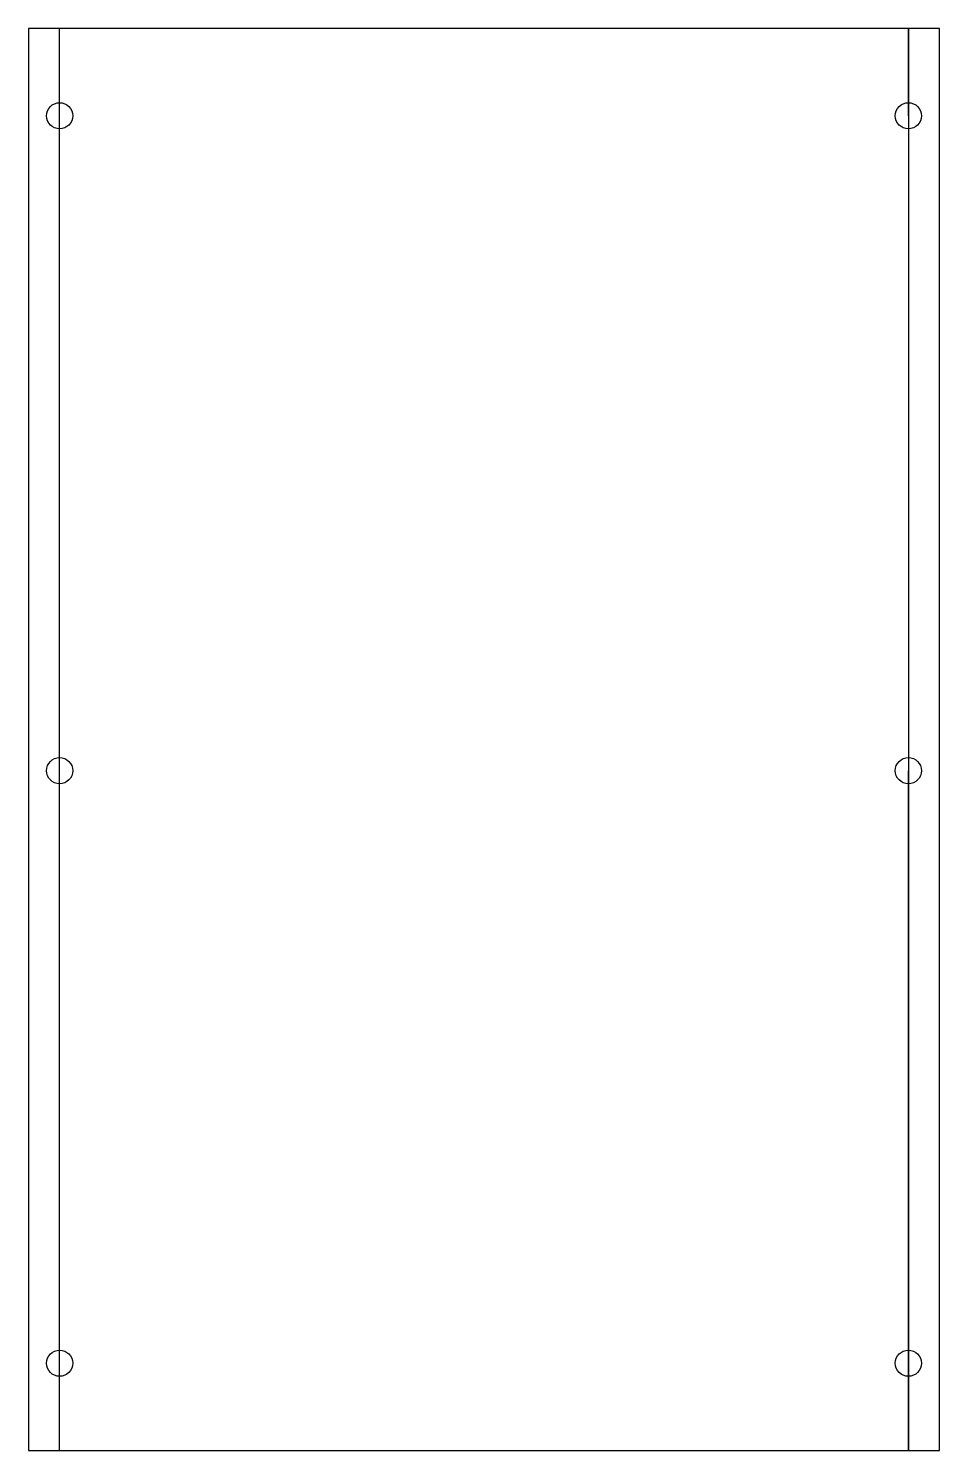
# Model space of a CAD drawing. Header units: millimetres. Extents: x -73 to 73, y -114 to 114.
import ezdxf

# ---------------------------------------------------------------- set-up
doc = ezdxf.new("R2010")
doc.units = ezdxf.units.MM
doc.layers.get('0').update_dxf_attribs({"lineweight": 25, "true_color": 0xffffff})
doc.layers.add('layer 1', color=6, linetype='Continuous', lineweight=25, true_color=0xff00ff)

msp = doc.modelspace()

# ---------------------------------------------------------------- linework, layer by layer
for p, q in [((73, 114), (-73, 114)), ((-73, 114), (-73, -114)), ((73, -114), (73, 114)), ((-73, -114), (73, -114))]:
    msp.add_line(p, q)
for centre in [(-68, 100), (68, 100), (-68, -5), (68, -5), (-68, -100), (68, -100)]:
    msp.add_circle(centre, 2.1)
at = {"layer": 'layer 1'}
for p, q in [((-68, 114), (-73, 114)), ((-73, 114), (-73, -114)), ((-68, -114), (-68, 114)), ((-68, 100), (-68, 114)), ((73, 114), (68, 114)), ((68, 114), (68, -114)), ((68, 100), (68, 114)), ((73, -114), (73, 114)), ((-68, -114), (-68, -5)), ((68, -114), (68, -5)), ((-68, -114), (-68, -100)), ((68, -114), (68, -100)), ((-73, -114), (-68, -114)), ((68, -114), (73, -114))]:
    msp.add_line(p, q, dxfattribs=at)

doc.saveas('drawing.dxf')
